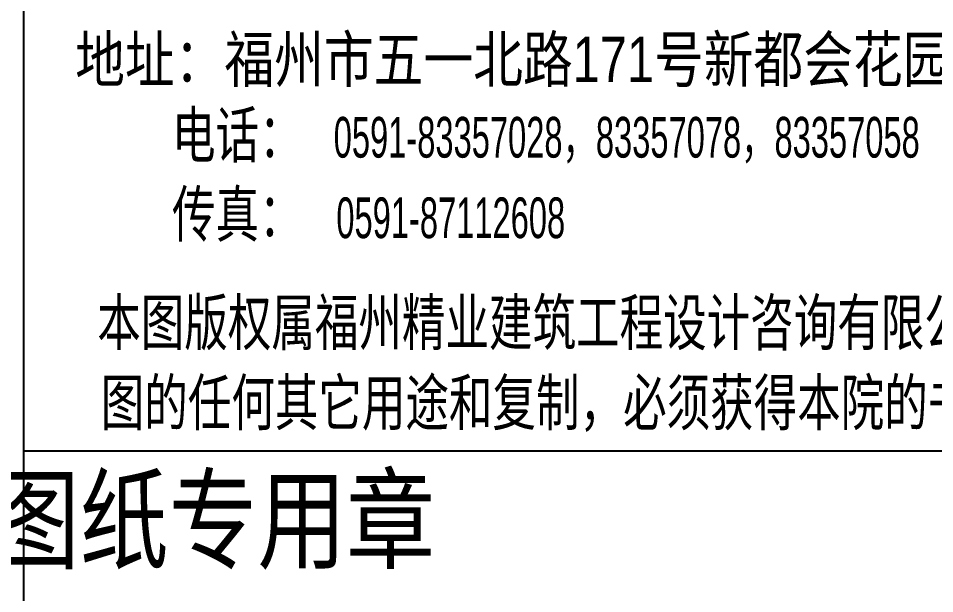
# Model space of a CAD drawing. Extents: x 628064 to 789462, y -248497 to 145317.
# Drawn here: x 733972 to 739600, y 137971 to 141505 of the extents above; entities that cross this region are included whole.
import ezdxf
from ezdxf.enums import TextEntityAlignment as Align

# ---------------------------------------------------------------- set-up
doc = ezdxf.new("R2010")
doc.units = 0
doc.header["$LTSCALE"] = 100
doc.layers.add('PUB_TITLE', color=4, linetype='Continuous')
doc.layers.add('tk图框', color=7, linetype='Continuous')
doc.styles.add('hztxt2', font='hztxt2')
doc.styles.add('tk', font='tk')

# ---------------------------------------------------------------- blocks, each defined once
blk = doc.blocks.new('A$C00BC0004')
at = {"layer": 'tk图框', "color": 2}
for s, height, style, width, p in [('地址：福州市五一北路171号新都会花园广场6F', 280, 'hztxt2', 0.8, (-3509.7, -3059.2)), ('电话：', 280, 'tk', 0.7, (-5688.6, -3523.1)), ('0591-83357028，83357078，83357058', 250, 'tk', 0.6, (-3296.7, -3559)), ('传真：', 280, 'tk', 0.7, (-5688.6, -4008.6)), ('0591-87112608', 250, 'tk', 0.6, (-4377.6, -4037.2))]:
    blk.add_text(s, height=height, dxfattribs=dict(at, style=style, width=width)).set_placement(p, align=Align.MIDDLE)
at = {"layer": 'tk图框', "color": 2, "style": 'hztxt2', "width": 0.7}
for s, p in [('本图版权属福州精业建筑工程设计咨询有限公司所有，除本工程外对本', (-6548.7, -4819.7)), ('图的任何其它用途和复制，必须获得本院的书面许可。', (-6527.3, -5311.9))]:
    blk.add_text(s, height=280, dxfattribs=at).set_placement(p)
blk = doc.blocks.new('A1tk')
at = {"layer": 'PUB_TITLE'}
for p, q in [((-526584.9, -91242), (-526584.9, -33842)), ((-526584.9, -39310.2), (-519584.9, -39310.2))]:
    blk.add_line(p, q, dxfattribs=at)
at = {"layer": 'tk图框'}
blk.add_blockref('A$C00BC0004', (-519584.9, -33842), dxfattribs=at)
at = {"layer": 'PUB_TITLE', "style": 'hztxt2', "width": 0.8}
blk.add_text('图纸专用章', height=500, dxfattribs=at).set_placement((-525423, -39721.4), align=Align.MIDDLE)

msp = doc.modelspace()

# ---------------------------------------------------------------- block references
msp.add_blockref('A1tk', (1260590.7, 178158.8))

doc.saveas('drawing.dxf')
